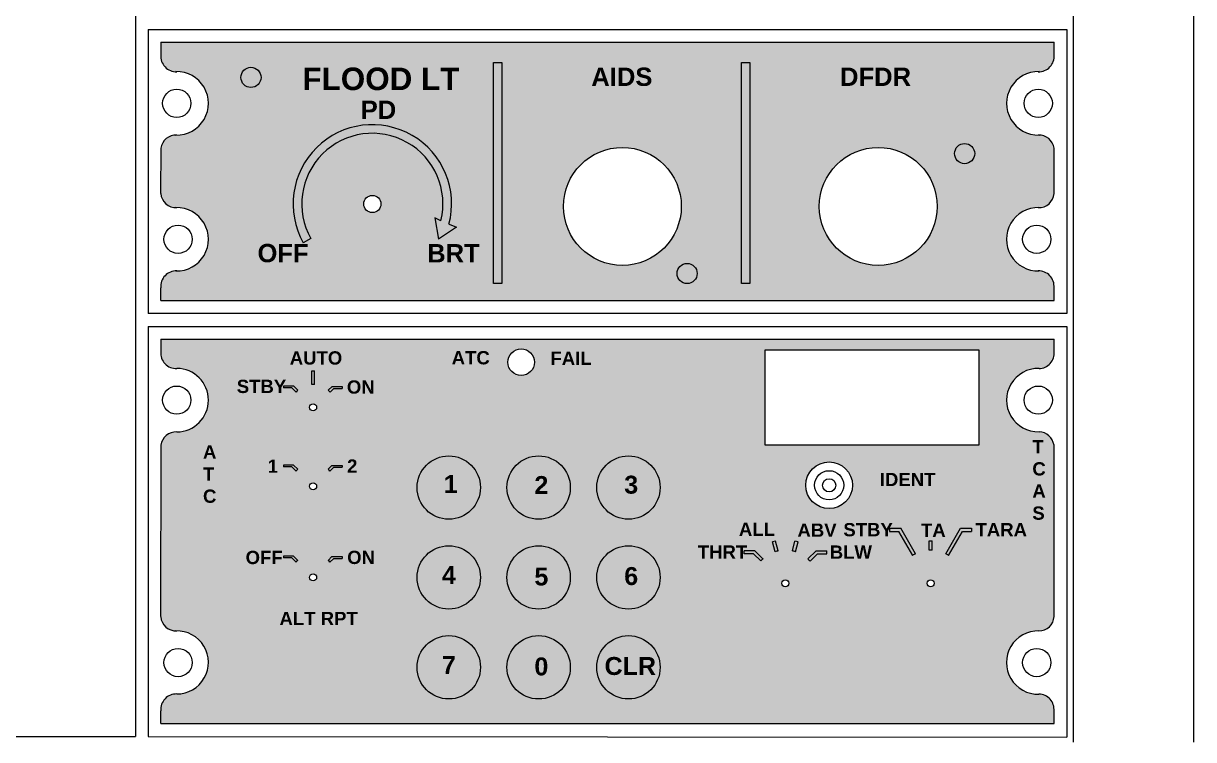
# Model space of a CAD drawing. Header units: millimetres. Extents: x 1492 to 7903, y -55 to 3601.
# Drawn here: x 2613.3 to 2798, y 230.6 to 343.6 of the extents above; entities that cross this region are included whole.
import ezdxf

# ---------------------------------------------------------------- set-up
doc = ezdxf.new("R2010")
doc.units = ezdxf.units.MM
doc.styles.get("Standard").update_dxf_attribs({"font": 'sanss___.ttf'})

msp = doc.modelspace()

# ---------------------------------------------------------------- hatches: boundary and pattern name
at = {"true_color": 0x6d7c87}
h = msp.add_hatch(color=8, dxfattribs=at)
h.dxf.hatch_style = 1
h.paths.add_polyline_path([(2773.58, 336, 0.41023), (2775.97, 338.42), (2775.97, 340.65), (2634.98, 340.65), (2634.98, 338.65, 0.438302), (2637.35, 336, -1.025802), (2637.35, 326.01, 0.371801), (2634.99, 323.91), (2634.96, 316.8, 0.389002), (2637.34, 314.56, -1.027097), (2637.35, 304.57, 0.438302), (2634.98, 301.92), (2634.98, 299.92), (2775.95, 299.92), (2775.95, 301.92, 0.438302), (2773.58, 304.57, -1.027097), (2773.59, 314.56, 0.389002), (2775.96, 316.8), (2775.95, 323.91, 0.371801), (2773.58, 326.01, -1.025802)])
h.paths.add_polyline_path([(2680.45, 311.94), (2681.63, 311.49), (2678.81, 309.6), (2678.22, 312.95), (2679.18, 312.49, 1.468759), (2658.63, 309.68), (2657.44, 309.01, -1.483557)], flags=16)
h.paths.add_polyline_path([(2669.7, 315.13, -1), (2667, 315.13, -1)], flags=16)
h.paths.add_polyline_path([(2687.47, 337.45), (2688.78, 337.45), (2688.78, 302.58), (2687.47, 302.58)], flags=16)
h.paths.add_polyline_path([(2717.11, 314.75, -1), (2698.52, 314.75, -1)], flags=16)
h.paths.add_polyline_path([(2726.64, 337.45), (2727.96, 337.45), (2727.96, 302.58), (2726.64, 302.58)], flags=16)
h.paths.add_polyline_path([(2757.49, 314.75, -1), (2738.9, 314.75, -1)], flags=16)
at = {"true_color": 0xffffff}
h = msp.add_hatch(color=7, dxfattribs=at)
h.dxf.hatch_style = 1
h.paths.add_polyline_path([(2679.18, 312.49), (2678.22, 312.95), (2678.81, 309.6), (2681.63, 311.49), (2680.45, 311.94, 1.483557), (2657.44, 309.01), (2658.63, 309.68, -1.468759)])
h.paths.add_polyline_path([(2688.78, 337.45), (2687.47, 337.45), (2687.47, 302.58), (2688.78, 302.58)])
h.paths.add_polyline_path([(2727.96, 337.45), (2726.64, 337.45), (2726.64, 302.58), (2727.96, 302.58)])
at = {"true_color": 0x6d7c87}
h = msp.add_hatch(color=8, dxfattribs=at)
h.dxf.hatch_style = 1
h.paths.add_polyline_path([(2773.58, 289.18, 0.430781), (2775.97, 291.69), (2775.97, 293.82), (2634.98, 293.82), (2634.98, 291.82, 0.438302), (2637.35, 289.18, -1.025802), (2637.35, 279.18, 0.371801), (2634.99, 277.08), (2634.96, 250.02, 0.389125), (2637.34, 247.78, -1.029633), (2637.36, 237.82, 0.439803), (2634.98, 235.17), (2634.98, 233.14), (2775.95, 233.14), (2775.95, 235.14, 0.438302), (2773.58, 237.78, -1.025802), (2773.58, 247.78, 0.407598), (2775.96, 250.02), (2775.95, 277.08, 0.358272), (2773.58, 279.18, -1.025802)])
h.paths.add_polyline_path([(2685.42, 270.39, -1), (2675.42, 270.39, -1)], flags=16)
h.paths.add_polyline_path([(2689.76, 290.16, -1), (2693.95, 290.16, -1)], flags=16)
h.paths.add_polyline_path([(2699.6, 270.39, -1), (2689.6, 270.39, -1)], flags=16)
h.paths.add_polyline_path([(2663.59, 286.04), (2662.28, 286.04), (2661.68, 285.45, 0.027619), (2661.4, 285.73), (2662, 286.33), (2663.59, 286.33)], flags=16)
h.paths.add_polyline_path([(2663.57, 273.87), (2663.57, 273.59), (2662.26, 273.59), (2661.66, 272.99, 0.027619), (2661.38, 273.27), (2661.98, 273.87)], flags=16)
h.paths.add_polyline_path([(2658.45, 283.05, -1), (2659.56, 283.05, -1)], flags=16)
h.paths.add_polyline_path([(2685.42, 256.21, -1), (2675.42, 256.21, -1)], flags=16)
h.paths.add_polyline_path([(2659.2, 286.64, 0.027619), (2658.81, 286.64), (2658.81, 288.83), (2659.2, 288.83)], flags=16)
h.paths.add_polyline_path([(2713.78, 270.39, -1), (2703.78, 270.39, -1)], flags=16)
h.paths.add_polyline_path([(2699.6, 256.21, -1), (2689.6, 256.21, -1)], flags=16)
h.paths.add_polyline_path([(2656.61, 285.73, 0.027619), (2656.32, 285.45), (2655.66, 286.11), (2654.32, 286.11), (2654.32, 286.39), (2655.94, 286.39)], flags=16)
h.paths.add_polyline_path([(2659.56, 270.59, -1), (2658.45, 270.59, -1)], flags=16)
h.paths.add_polyline_path([(2656.58, 273.27, 0.027619), (2656.3, 272.99), (2655.64, 273.65), (2654.3, 273.65), (2654.3, 273.93), (2655.92, 273.93)], flags=16)
h.paths.add_polyline_path([(2663.57, 259.49), (2663.57, 259.21), (2662.26, 259.21), (2661.66, 258.61, 0.027619), (2661.38, 258.89), (2661.98, 259.49)], flags=16)
h.paths.add_polyline_path([(2713.78, 256.21, -1), (2703.78, 256.21, -1)], flags=16)
h.paths.add_polyline_path([(2659.56, 256.21, -1), (2658.45, 256.21, -1)], flags=16)
h.paths.add_polyline_path([(2656.58, 258.89, 0.027619), (2656.3, 258.61), (2655.64, 259.28), (2654.3, 259.28), (2654.3, 259.56), (2655.92, 259.56)], flags=16)
h.paths.add_polyline_path([(2685.42, 242.03, -1), (2675.42, 242.03, -1)], flags=16)
h.paths.add_polyline_path([(2699.6, 242.03, -1), (2689.6, 242.03, -1)], flags=16)
h.paths.add_polyline_path([(2713.78, 242.03, -1), (2703.78, 242.03, -1)], flags=16)
h.paths.add_polyline_path([(2730.36, 292.14), (2764.06, 292.14), (2764.06, 277.09), (2730.36, 277.09)], flags=16)
h.paths.add_polyline_path([(2727.03, 260.43), (2728.74, 260.43), (2730.01, 259.16, 0.02388), (2729.66, 258.81), (2728.53, 259.93), (2727.03, 259.93)], flags=16)
h.paths.add_polyline_path([(2731.53, 261.81), (2732.01, 261.94), (2732.42, 260.4, 0.02388), (2731.94, 260.27)], flags=16)
h.paths.add_polyline_path([(2744.13, 270.75, -1), (2736.76, 270.75, -1)], flags=16)
h.paths.add_polyline_path([(2735.06, 261.94), (2735.54, 261.81), (2735.13, 260.27, 0.02388), (2734.65, 260.4)], flags=16)
h.paths.add_polyline_path([(2742.74, 270.75, -1), (2738.15, 270.75, -1)], flags=0)
h.paths.add_polyline_path([(2734.09, 255.28, -1), (2732.98, 255.28, -1)], flags=16)
h.paths.add_polyline_path([(2741.48, 270.75, -1), (2739.41, 270.75, -1)], flags=0)
h.paths.add_polyline_path([(2737.09, 259.13), (2738.39, 260.43), (2740.1, 260.43), (2740.1, 259.93), (2738.6, 259.93), (2737.44, 258.78, 0.023881)], flags=16)
h.paths.add_polyline_path([(2749.99, 263.96), (2751.75, 263.96), (2754.07, 259.94, 0.02389), (2753.64, 259.69), (2751.46, 263.46), (2749.99, 263.46)], flags=16)
h.paths.add_polyline_path([(2756.22, 262), (2756.72, 262), (2756.72, 260.52, 0.02389), (2756.22, 260.52)], flags=16)
h.paths.add_polyline_path([(2757.02, 255.28, -1), (2755.92, 255.28, -1)], flags=16)
h.paths.add_polyline_path([(2758.87, 259.94), (2761.19, 263.96), (2762.95, 263.96), (2762.95, 263.46), (2761.48, 263.46), (2759.3, 259.69, 0.02389)], flags=16)
h.paths.add_polyline_path([(2693.11, 239.2), (2696.68, 239.2), (2696.68, 245.11), (2693.11, 245.11)], flags=8)
h.paths.add_polyline_path([(2678.52, 239.43), (2682.09, 239.43), (2682.09, 245.34), (2678.52, 245.34)], flags=8)
h.paths.add_polyline_path([(2707.27, 253.45), (2710.84, 253.45), (2710.84, 259.36), (2707.27, 259.36)], flags=8)
h.paths.add_polyline_path([(2693.15, 253.38), (2696.72, 253.38), (2696.72, 259.3), (2693.15, 259.3)], flags=8)
h.paths.add_polyline_path([(2678.53, 253.61), (2682.1, 253.61), (2682.1, 259.53), (2678.53, 259.53)], flags=8)
h.paths.add_polyline_path([(2707.28, 267.87), (2710.85, 267.87), (2710.85, 273.79), (2707.28, 273.79)], flags=8)
h.paths.add_polyline_path([(2693.11, 267.81), (2696.68, 267.81), (2696.68, 273.73), (2693.11, 273.73)], flags=8)
h.paths.add_polyline_path([(2678.64, 267.98), (2682.21, 267.98), (2682.21, 273.9), (2678.64, 273.9)], flags=8)
at = {"true_color": 0xffffff}
h = msp.add_hatch(color=7, dxfattribs=at)
h.dxf.hatch_style = 1
h.paths.add_polyline_path([(2655.94, 286.39), (2654.32, 286.39), (2654.32, 286.11), (2655.66, 286.11), (2656.32, 285.45, -0.027619), (2656.61, 285.73)])
h.paths.add_polyline_path([(2659.2, 288.83), (2658.81, 288.83), (2658.81, 286.64, -0.027619), (2659.2, 286.64)])
h.paths.add_polyline_path([(2663.59, 286.33), (2662, 286.33), (2661.4, 285.73, -0.027619), (2661.68, 285.45), (2662.28, 286.04), (2663.59, 286.04)])
h.paths.add_polyline_path([(2655.92, 273.93), (2654.3, 273.93), (2654.3, 273.65), (2655.64, 273.65), (2656.3, 272.99, -0.027619), (2656.58, 273.27)])
h.paths.add_polyline_path([(2663.57, 273.87), (2661.98, 273.87), (2661.38, 273.27, -0.027619), (2661.66, 272.99), (2662.26, 273.59), (2663.57, 273.59)])
h.paths.add_polyline_path([(2655.92, 259.56), (2654.3, 259.56), (2654.3, 259.28), (2655.64, 259.28), (2656.3, 258.61, -0.027619), (2656.58, 258.89)])
h.paths.add_polyline_path([(2662.26, 259.21), (2663.57, 259.21), (2663.57, 259.49), (2661.98, 259.49), (2661.38, 258.89, -0.027619), (2661.66, 258.61)])
h.paths.add_polyline_path([(2728.74, 260.43), (2727.03, 260.43), (2727.03, 259.93), (2728.53, 259.93), (2729.66, 258.81, -0.02388), (2730.01, 259.16)])
h.paths.add_polyline_path([(2732.01, 261.94), (2731.53, 261.81), (2731.94, 260.27, -0.02388), (2732.42, 260.4)])
h.paths.add_polyline_path([(2735.54, 261.81), (2735.06, 261.94), (2734.65, 260.4, -0.02388), (2735.13, 260.27)])
h.paths.add_polyline_path([(2738.6, 259.93), (2740.1, 259.93), (2740.1, 260.43), (2738.39, 260.43), (2737.09, 259.13, -0.023881), (2737.44, 258.78)])
h.paths.add_polyline_path([(2756.72, 262), (2756.22, 262), (2756.22, 260.52, -0.02389), (2756.72, 260.52)])
h.paths.add_polyline_path([(2761.48, 263.46), (2762.95, 263.46), (2762.95, 263.96), (2761.19, 263.96), (2758.87, 259.94, -0.02389), (2759.3, 259.69)])
at = {"true_color": 0x000000}
h = msp.add_hatch(color=18, dxfattribs=at)
h.dxf.hatch_style = 1
h.paths.add_polyline_path([(2685.42, 270.39, 1), (2675.42, 270.39, 1)])
h.paths.add_polyline_path([(2699.6, 270.39, 1), (2689.6, 270.39, 1)])
h.paths.add_polyline_path([(2699.6, 256.21, 1), (2689.6, 256.21, 1)])
h.paths.add_polyline_path([(2685.42, 256.21, 1), (2675.42, 256.21, 1)])
h.paths.add_polyline_path([(2685.42, 242.03, 1), (2675.42, 242.03, 1)])
h.paths.add_polyline_path([(2689.6, 242.03, 1), (2699.6, 242.03, 1)])
h.paths.add_polyline_path([(2703.78, 242.03, 1), (2713.78, 242.03, 1)])
h.paths.add_polyline_path([(2713.78, 256.21, 1), (2703.78, 256.21, 1)])
h.paths.add_polyline_path([(2713.78, 270.39, 1), (2703.78, 270.39, 1)])
at = {"true_color": 0xffffff}
h = msp.add_hatch(color=7, dxfattribs=at)
edge = h.paths.add_edge_path()
edge.add_line((2749.99, 263.96), (2749.99, 263.46))
edge.add_line((2749.99, 263.46), (2751.46, 263.46))
edge.add_line((2751.46, 263.46), (2753.64, 259.69))
edge.add_arc((2756.47, 255.28), 5.24, 117.263, 122.737, ccw=False)
edge.add_line((2754.07, 259.94), (2751.75, 263.96))
edge.add_line((2751.75, 263.96), (2749.99, 263.96))

# ---------------------------------------------------------------- linework, layer by layer
at = {"color": 18, "true_color": 0x000000}
for p, q in [((2778.98, 741.81), (2778.98, 230.22)), ((2797.98, 741.81), (2797.98, 230.22)), ((2630.97, 602.16), (2630.97, 231.11)), ((2632.96, 342.65), (2777.96, 342.65)), ((2632.96, 342.65), (2632.96, 297.85)), ((2777.96, 342.65), (2777.96, 297.85)), ((2634.98, 340.65), (2634.98, 338.65)), ((2634.98, 340.65), (2775.96, 340.65)), ((2775.97, 338.42), (2775.97, 340.65)), ((2634.96, 316.8), (2634.99, 323.91)), ((2775.96, 316.8), (2775.95, 323.91)), ((2634.98, 299.92), (2634.98, 301.92)), ((2775.95, 299.92), (2775.95, 301.92)), ((2634.98, 299.92), (2775.95, 299.92)), ((2777.96, 297.85), (2632.96, 297.85)), ((2632.96, 295.82), (2777.96, 295.82)), ((2632.96, 295.82), (2632.96, 231.1)), ((2777.96, 295.82), (2777.96, 231.03)), ((2634.98, 293.82), (2634.98, 291.82)), ((2634.98, 293.82), (2775.96, 293.82)), ((2775.97, 291.59), (2775.97, 293.82)), ((2634.96, 250.02), (2634.99, 277.08)), ((2775.96, 250.02), (2775.95, 277.08)), ((2634.98, 233.14), (2634.98, 235.14)), ((2775.95, 233.14), (2775.95, 235.14)), ((2634.98, 233.14), (2775.95, 233.14)), ((2581.54, 231.13), (2630.97, 231.11)), ((2632.96, 231.1), (2777.96, 231.03))]:
    msp.add_line(p, q, dxfattribs=at)
at = {"color": 7, "true_color": 0xffffff}
for p, q in [((2679.18, 312.49), (2678.22, 312.95)), ((2678.22, 312.95), (2678.81, 309.6)), ((2681.63, 311.49), (2678.81, 309.6)), ((2680.45, 311.94), (2681.63, 311.49)), ((2658.63, 309.68), (2657.44, 309.01)), ((2749.99, 263.96), (2751.75, 263.96)), ((2749.99, 263.96), (2749.99, 263.46)), ((2749.99, 263.46), (2751.46, 263.46)), ((2753.64, 259.69), (2751.46, 263.46)), ((2754.07, 259.94), (2751.75, 263.96)), ((2758.87, 259.94), (2761.19, 263.96)), ((2759.3, 259.69), (2761.48, 263.46)), ((2761.19, 263.96), (2762.95, 263.96)), ((2761.48, 263.46), (2762.95, 263.46)), ((2762.95, 263.96), (2762.95, 263.46)), ((2732.01, 261.94), (2731.53, 261.81)), ((2731.94, 260.27), (2731.53, 261.81)), ((2732.42, 260.4), (2732.01, 261.94)), ((2734.65, 260.4), (2735.06, 261.94)), ((2735.54, 261.81), (2735.06, 261.94)), ((2735.13, 260.27), (2735.54, 261.81)), ((2756.22, 260.52), (2756.22, 262)), ((2756.22, 262), (2756.72, 262)), ((2756.72, 260.52), (2756.72, 262)), ((2727.03, 259.93), (2727.03, 260.43)), ((2728.74, 260.43), (2727.03, 260.43)), ((2728.53, 259.93), (2727.03, 259.93)), ((2729.66, 258.81), (2728.53, 259.93)), ((2730.01, 259.16), (2728.74, 260.43)), ((2737.09, 259.13), (2738.39, 260.43)), ((2737.44, 258.78), (2738.6, 259.93)), ((2738.39, 260.43), (2740.1, 260.43)), ((2738.6, 259.93), (2740.1, 259.93)), ((2740.1, 259.93), (2740.1, 260.43))]:
    msp.add_line(p, q, dxfattribs=at)
at = {"color": 7, "true_color": 0xfeffff}
for p, q in [((2658.81, 288.83), (2659.2, 288.83)), ((2658.81, 286.64), (2658.81, 288.83)), ((2659.2, 286.64), (2659.2, 288.83)), ((2655.94, 286.39), (2654.32, 286.39)), ((2654.32, 286.39), (2654.32, 286.11)), ((2656.61, 285.73), (2655.94, 286.39)), ((2661.4, 285.73), (2662, 286.33)), ((2662, 286.33), (2663.59, 286.33)), ((2663.59, 286.33), (2663.59, 286.04)), ((2655.66, 286.11), (2654.32, 286.11)), ((2656.32, 285.45), (2655.66, 286.11)), ((2661.68, 285.45), (2662.28, 286.04)), ((2662.28, 286.04), (2663.59, 286.04)), ((2655.92, 273.93), (2654.3, 273.93)), ((2654.3, 273.93), (2654.3, 273.65)), ((2655.64, 273.65), (2654.3, 273.65)), ((2656.3, 272.99), (2655.64, 273.65)), ((2656.58, 273.27), (2655.92, 273.93)), ((2661.38, 273.27), (2661.98, 273.87)), ((2661.66, 272.99), (2662.26, 273.59)), ((2661.98, 273.87), (2663.57, 273.87)), ((2662.26, 273.59), (2663.57, 273.59)), ((2663.57, 273.87), (2663.57, 273.59)), ((2655.92, 259.56), (2654.3, 259.56)), ((2654.3, 259.56), (2654.3, 259.28)), ((2655.64, 259.28), (2654.3, 259.28)), ((2656.3, 258.61), (2655.64, 259.28)), ((2656.58, 258.89), (2655.92, 259.56)), ((2661.38, 258.89), (2661.98, 259.49)), ((2661.66, 258.61), (2662.26, 259.21)), ((2661.98, 259.49), (2663.57, 259.49)), ((2662.26, 259.21), (2663.57, 259.21)), ((2663.57, 259.49), (2663.57, 259.21))]:
    msp.add_line(p, q, dxfattribs=at)
msp.add_lwpolyline([(2687.47, 337.45), (2688.78, 337.45), (2688.78, 302.58), (2687.47, 302.58)], close=True, dxfattribs=at)
at = {"color": 7, "true_color": 0xffffff}
msp.add_lwpolyline([(2726.64, 337.45), (2727.96, 337.45), (2727.96, 302.58), (2726.64, 302.58)], close=True, dxfattribs=at)
at = {"color": 18, "true_color": 0x000000}
msp.add_lwpolyline([(2730.36, 292.14), (2764.06, 292.14), (2764.06, 277.09), (2730.36, 277.09)], close=True, dxfattribs=at)
for centre, radius in [((2649.19, 335.1), 1.59), ((2637.48, 331.01), 2.23), ((2773.46, 331.01), 2.23), ((2707.82, 314.75), 9.3), ((2748.2, 314.75), 9.3), ((2761.84, 323.08), 1.59), ((2637.69, 309.56), 2.23), ((2773.23, 309.56), 2.23), ((2718.03, 304.16), 1.59), ((2691.85, 290.16), 2.1), ((2637.48, 284.18), 2.23), ((2773.46, 284.18), 2.23), ((2680.42, 270.39), 5), ((2694.6, 270.39), 5), ((2708.78, 270.39), 5), ((2740.45, 270.75), 3.69), ((2740.45, 270.75), 2.3), ((2740.45, 270.75), 1.04), ((2680.42, 256.21), 5), ((2694.6, 256.21), 5), ((2708.78, 256.21), 5), ((2733.54, 255.28), 0.553), ((2756.47, 255.28), 0.553), ((2680.42, 242.03), 5), ((2694.6, 242.03), 5), ((2708.78, 242.03), 5), ((2637.69, 242.78), 2.23), ((2773.23, 242.78), 2.23)]:
    msp.add_circle(centre, radius, dxfattribs=at)
at = {"color": 7, "true_color": 0xffffff}
msp.add_circle((2668.35, 315.13), 1.35, dxfattribs=at)
at = {"color": 7, "true_color": 0xfeffff}
for centre in [(2659, 283.05), (2659, 270.59), (2659, 256.21)]:
    msp.add_circle(centre, 0.553, dxfattribs=at)
at = {"color": 18, "true_color": 0x000000}
for centre, radius, start, end in [((2637.38, 338.42), 2.42, 174.548, 272.2397), ((2773.55, 338.42), 2.42, 267.7603, 5.452), ((2637.48, 331.01), 5, 268.5406, 91.4594), ((2773.46, 331.01), 5, 88.5406, 271.4594), ((2637.38, 323.59), 2.42, 87.7603, 172.3611), ((2773.55, 323.59), 2.42, 7.6389, 92.2397), ((2637.37, 316.98), 2.42, 184.1178, 272.4616), ((2773.55, 316.98), 2.42, 267.5384, 355.8822), ((2637.48, 309.56), 5, 268.5406, 91.4594), ((2773.45, 309.56), 5, 88.5406, 271.4594), ((2637.38, 302.15), 2.42, 87.7603, 185.452), ((2773.54, 302.15), 2.42, 354.548, 92.2397), ((2637.38, 291.59), 2.42, 174.548, 272.2397), ((2773.59, 291.56), 2.38, 269.9106, 6.3217), ((2637.48, 284.18), 5, 270, 90), ((2773.46, 284.18), 5, 88.5406, 271.4594), ((2637.38, 276.76), 2.42, 87.7603, 172.3611), ((2773.49, 276.69), 2.49, 9.0069, 87.8517), ((2637.37, 250.19), 2.42, 184.1178, 272.4616), ((2773.62, 250.12), 2.34, 268.8626, 357.5655), ((2637.49, 242.8), 4.98, 269.7886, 91.6763), ((2773.45, 242.78), 5, 88.5406, 271.4594), ((2637.38, 235.4), 2.42, 87.7603, 185.452), ((2773.54, 235.37), 2.42, 354.548, 89.2197)]:
    msp.add_arc(centre, radius, start, end, dxfattribs=at)
at = {"color": 7, "true_color": 0xffffff}
for centre, radius, start, end in [((2668.35, 315.13), 12.51, 345.2201, 209.2914), ((2668.35, 315.13), 11.15, 346.2869, 209.2914), ((2756.47, 255.28), 5.24, 87.263, 92.737), ((2733.54, 255.28), 5.24, 132.2641, 137.7359), ((2733.54, 255.28), 5.24, 102.2641, 107.7359), ((2733.54, 255.28), 5.24, 72.2641, 77.7359), ((2733.54, 255.28), 5.24, 41.8127, 47.2847), ((2756.47, 255.28), 5.24, 117.263, 122.737), ((2756.47, 255.28), 5.24, 57.263, 62.737)]:
    msp.add_arc(centre, radius, start, end, dxfattribs=at)
at = {"color": 7, "true_color": 0xfeffff}
for centre, start, end in [((2659, 283.05), 86.8359, 93.1641), ((2659, 283.05), 131.8359, 138.1641), ((2659, 283.05), 41.8359, 48.1641), ((2658.98, 270.59), 131.8359, 138.1641), ((2658.98, 270.59), 41.8359, 48.1641), ((2658.98, 256.22), 131.8359, 138.1641), ((2658.98, 256.22), 41.8359, 48.1641)]:
    msp.add_arc(centre, 3.6, start, end, dxfattribs=at)

# ---------------------------------------------------------------- texts
at = {"color": 7, "true_color": 0xffffff, "attachment_point": 1}
for s, insert, char_height, width in [('{\\fSansSerif|b1|i0|c2|p2;FLOOD LT}', (2657.31, 336.65), 3.549, 24.3007), ('{\\fSansSerif|b1|i0|c2|p2;AIDS}', (2702.91, 336.65), 2.8909, 9.5728), ('{\\fSansSerif|b1|i0|c2|p2;DFDR}', (2742.17, 336.65), 2.8909, 10.8283), ('{\\fSansSerif|b1|i0|c2|p2;PD}', (2666.51, 331.44), 2.8909, 5.6102), ('{\\fSansSerif|b1|i0|c2|p2;OFF}', (2650.22, 308.83), 2.8909, 5.786), ('{\\fSansSerif|b1|i0|c2|p2;BRT}', (2677, 308.8), 2.8909, 10.0309), ('{\\fSansSerif|b1|i0|c2|p2;ATC}', (2680.87, 291.92), 2.0949, 6.8326), ('{\\fSansSerif|b1|i0|c2|p2;FAIL}', (2696.46, 291.83), 2.0949, 6.8326), ('{\\fSansSerif|b1|i0|c2|p2;T\\PC\\PA\\PS}', (2772.53, 277.88), 2.0949, 6.8326), ('{\\fSansSerif|b1|i0|c2|p2;A\\PT\\PC}', (2641.62, 277.06), 2.0949, 3.4808), ('{\\fSansSerif|b1|i0|c2|p2;1}', (2679.62, 272.37), 2.8282, 3.5788), ('{\\fSansSerif|b1|i0|c2|p2;2}', (2693.93, 272.2), 2.8282, 3.8875), ('{\\fSansSerif|b1|i0|c2|p2;3}', (2708.11, 272.26), 2.8282, 3.9987), ('{\\fSansSerif|b1|i0|c2|p2;IDENT}', (2748.45, 272.71), 2.0949, 6.8326), ('{\\fSansSerif|b1|i0|c2|p2;ALL}', (2726.21, 264.86), 2.0949, 15.8836), ('{\\fSansSerif|b1|i0|c2|p2;ABV}', (2735.45, 264.71), 2.0949, 6.8326), ('{\\fSansSerif|b1|i0|c2|p2;STBY}', (2742.7, 264.79), 2.0949, 6.8326), ('{\\fSansSerif|b1|i0|c2|p2;TA}', (2754.95, 264.7), 2.0949, 6.8326), ('{\\fSansSerif|b1|i0|c2|p2;TARA}', (2763.56, 264.79), 2.0949, 6.8326), ('{\\fSansSerif|b1|i0|c2|p2;THRT}', (2719.72, 261.27), 2.0949, 6.8326), ('{\\fSansSerif|b1|i0|c2|p2;BLW}', (2740.55, 261.25), 2.0949, 6.8326), ('{\\fSansSerif|b1|i0|c2|p2;4}', (2679.34, 258), 2.8282, 3.6193), ('{\\fSansSerif|b1|i0|c2|p2;5}', (2693.93, 257.77), 2.8282, 3.8876), ('{\\fSansSerif|b1|i0|c2|p2;6}', (2708.11, 257.84), 2.8282, 3.9987), ('{\\fSansSerif|b1|i0|c2|p2;7}', (2679.34, 243.81), 2.8282, 3.6193), ('{\\fSansSerif|b1|i0|c2|p2;0}', (2693.93, 243.58), 2.8282, 3.8876), ('{\\fSansSerif|b1|i0|c2|p2;CLR}', (2705, 243.65), 2.8282, 3.9987)]:
    msp.add_mtext(s, dxfattribs=dict(at, insert=insert, char_height=char_height, width=width))
at = {"color": 7, "true_color": 0xfeffff, "char_height": 2.0949, "attachment_point": 1}
for s, insert, width in [('{\\fSansSerif|b1|i0|c2|p2;AUTO}', (2655.31, 291.89), 8.889), ('{\\fSansSerif|b1|i0|c2|p2;STBY}', (2646.95, 287.4), 8.7845), ('{\\fSansSerif|b1|i0|c2|p2;ON}', (2664.33, 287.3), 5.1567), ('{\\fSansSerif|b1|i0|c2|p2;1}', (2651.83, 274.81), 1.9337), ('{\\fSansSerif|b1|i0|c2|p2;2}', (2664.36, 274.83), 2.1916), ('{\\fSansSerif|b1|i0|c2|p2;ON}', (2664.38, 260.42), 5.1567), ('{\\fSansSerif|b1|i0|c2|p2;OFF}', (2648.34, 260.41), 5.6723), ('{\\fSansSerif|b1|i0|c2|p2;ALT RPT}', (2653.69, 250.78), 15.8837)]:
    msp.add_mtext(s, dxfattribs=dict(at, insert=insert, width=width))

doc.saveas('drawing.dxf')
